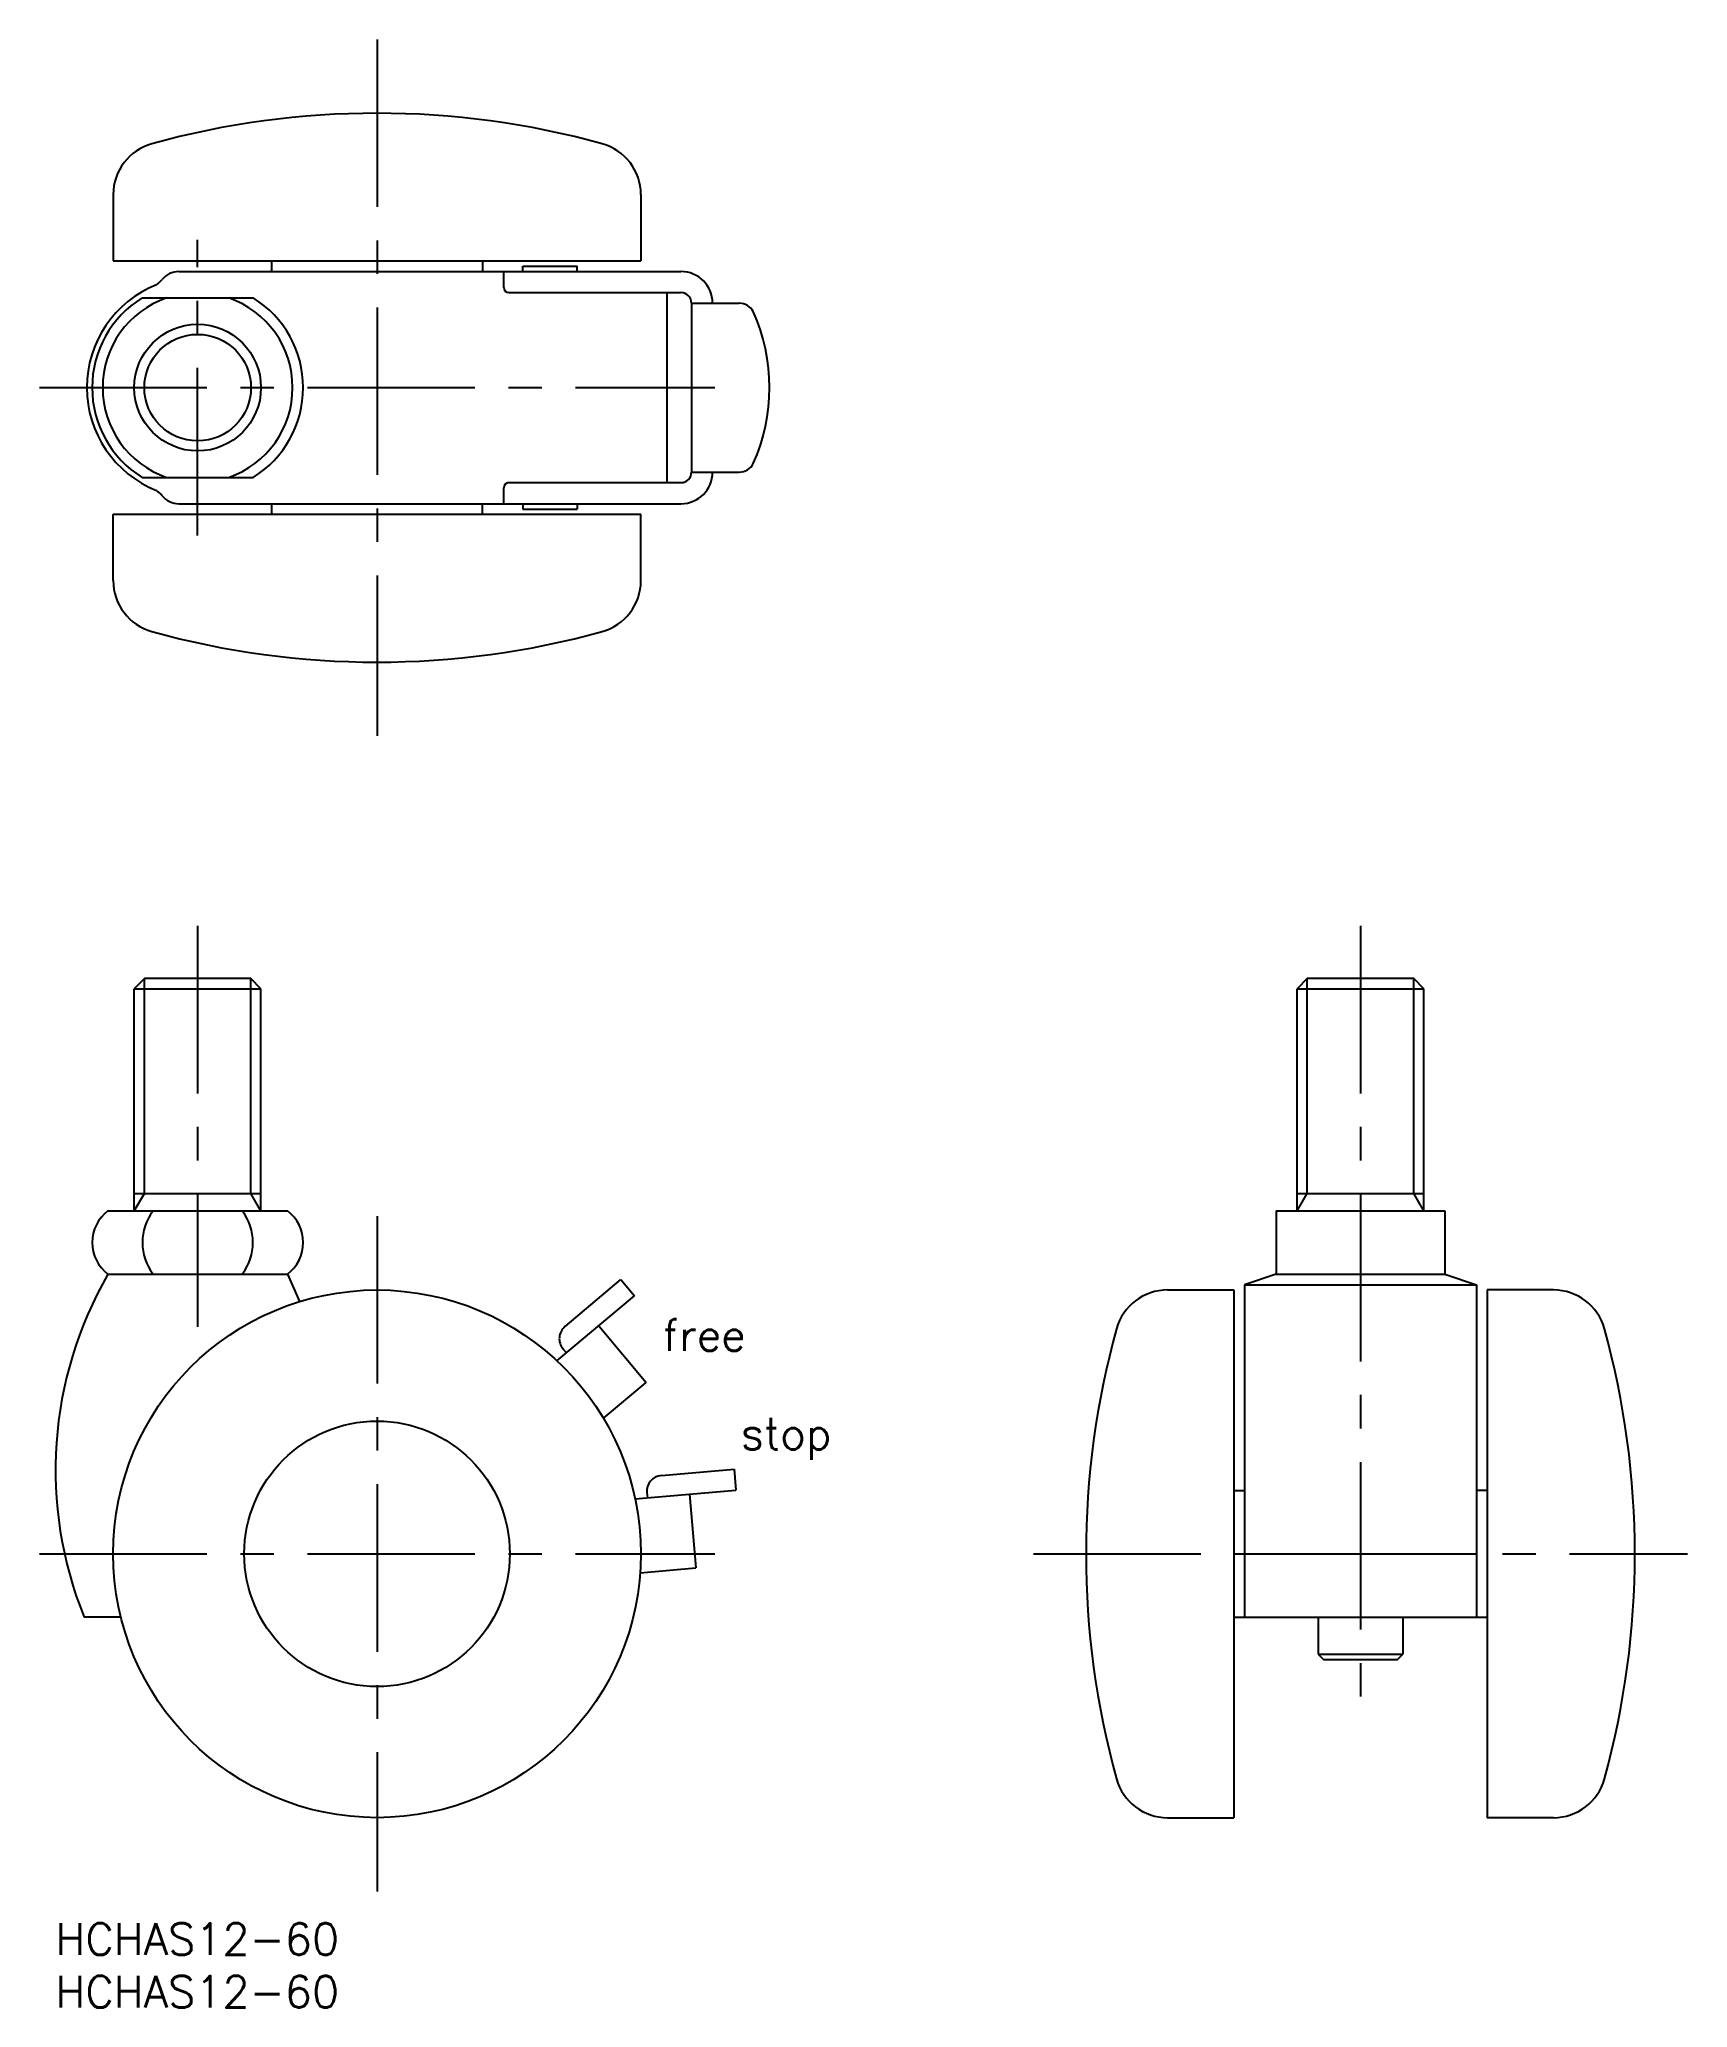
# Model space of a CAD drawing. Extents: x -2 to 155, y -8 to 178.
import ezdxf

# ---------------------------------------------------------------- set-up
doc = ezdxf.new("R2010")
doc.units = 0
doc.header["$LTSCALE"] = 0.5
doc.linetypes.add('CENTER', pattern=[50.8, 31.75, -6.35, 6.35, -6.35])
doc.linetypes.add('PHANTOM', pattern=[63.5, 31.75, -6.35, 6.35, -6.35, 6.35, -6.35])
for name, color, linetype in [('MSM_CENTER', 1, 'CENTER'), ('MSM_CONTINUOUS', 7, 'CONTINUOUS'), ('MSM_IMAGINARY', 6, 'PHANTOM'), ('MSM_NARROW', 5, 'CONTINUOUS'), ('MSM_PART_NUMBER', 7, 'CONTINUOUS')]:
    doc.layers.add(name, color=color, linetype=linetype)
doc.styles.get("Standard").update_dxf_attribs({"font": 'txt.shx', "height": 3, "bigfont": 'bigfont.shx'})

# ---------------------------------------------------------------- blocks, each defined once
blk = doc.blocks.new('*U1')
at = {"layer": 'MSM_PART_NUMBER'}
blk.add_text('HCHAS12-60', height=3, dxfattribs=at).set_placement((0, -3))
blk = doc.blocks.new('*U2')
at = {"layer": 'MSM_PART_NUMBER'}
blk.add_text('HCHAS12-60', height=3, dxfattribs=at).set_placement((0, -8))
blk = doc.blocks.new('*U3')
at = {"layer": 'MSM_PART_NUMBER'}
blk.add_text('free', height=3, dxfattribs=at).set_placement((57.55, 54.22))
blk = doc.blocks.new('*U4')
at = {"layer": 'MSM_PART_NUMBER'}
blk.add_text('stop', height=3, dxfattribs=at).set_placement((64.94, 44.9))

msp = doc.modelspace()

# ---------------------------------------------------------------- linework, layer by layer
at = {"layer": 'MSM_CENTER'}
for p, q in [((30.47, 178.5), (30.47, 112.5)), ((13.47, 131.5), (13.47, 159.5)), ((-1.53, 145.5), (62.47, 145.5)), ((13.47, 94.5), (13.47, 56.5)), ((123.66, 94.5), (123.66, 20)), ((30.47, 67), (30.47, 3)), ((-1.53, 35), (62.47, 35)), ((92.66, 35), (154.66, 35))]:
    msp.add_line(p, q, dxfattribs=at)
at = {"layer": 'MSM_CONTINUOUS'}
for p, q in [((5.47, 163.79), (5.47, 157.5)), ((55.47, 163.79), (55.47, 157.5)), ((5.47, 157.5), (55.47, 157.5)), ((20.47, 157.5), (20.47, 156.5)), ((40.47, 157.5), (40.47, 156.5)), ((44.28, 157), (49.44, 157)), ((44.28, 156.5), (44.28, 157)), ((49.44, 156.5), (49.44, 157)), ((11.68, 156.5), (59.27, 156.5)), ((42.47, 155), (42.47, 156.5)), ((8.2, 154), (18.74, 154)), ((42.97, 154.5), (59.27, 154.5)), ((57.97, 136.5), (57.97, 154.5)), ((60.27, 153.5), (60.27, 137.5)), ((60.27, 153.5), (64.79, 153.5)), ((61.4, 153.5), (61.4, 153.5)), ((8.2, 137), (18.74, 137)), ((42.97, 136.5), (59.27, 136.5)), ((60.27, 137.5), (64.79, 137.5)), ((11.68, 134.5), (59.27, 134.5)), ((20.47, 134.5), (20.47, 133.5)), ((40.47, 133.5), (40.47, 134.5)), ((42.47, 134.5), (42.47, 136)), ((44.28, 134.5), (44.28, 134)), ((49.44, 134.5), (49.44, 134)), ((5.47, 127.21), (5.47, 133.5)), ((5.47, 133.5), (55.47, 133.5)), ((44.28, 134), (49.44, 134)), ((55.47, 127.21), (55.47, 133.5)), ((8.42, 89.5), (7.47, 88.55)), ((7.47, 67.5), (7.47, 88.55)), ((7.47, 88.55), (19.47, 88.55)), ((18.52, 89.5), (8.42, 89.5)), ((19.47, 88.55), (18.52, 89.5)), ((19.47, 67.5), (19.47, 88.55)), ((118.61, 89.5), (117.66, 88.55)), ((117.66, 67.5), (117.66, 88.55)), ((117.66, 88.55), (129.66, 88.55)), ((128.71, 89.5), (118.61, 89.5)), ((129.66, 88.55), (128.71, 89.5)), ((129.66, 67.5), (129.66, 88.55)), ((7.47, 69.14), (19.47, 69.14)), ((117.66, 69.14), (129.66, 69.14)), ((4.97, 67.5), (21.97, 67.5)), ((115.66, 67.5), (131.66, 67.5)), ((115.66, 67.5), (115.66, 61.5)), ((131.66, 67.5), (131.66, 61.5)), ((4.97, 61.5), (21.97, 61.5)), ((21.97, 61.5), (23.12, 58.9)), ((105.37, 60), (111.66, 60)), ((111.66, 60), (111.66, 10)), ((115.66, 61.5), (112.66, 60.5)), ((112.66, 60.5), (134.66, 60.5)), ((112.66, 60.5), (112.66, 29)), ((115.66, 61.5), (131.66, 61.5)), ((131.66, 61.5), (134.66, 60.5)), ((134.66, 60.5), (134.66, 29)), ((135.66, 60), (135.66, 10)), ((141.95, 60), (135.66, 60)), ((57.41, 42.42), (64.3, 43.03)), ((64.3, 43.03), (64.47, 41.04)), ((54.92, 40.2), (64.47, 41.04)), ((56.04, 40.8), (56.09, 40.3)), ((60.07, 40.65), (60.68, 33.68)), ((111.66, 41), (112.66, 41)), ((135.66, 41), (134.66, 41)), ((55.39, 33.21), (60.68, 33.68)), ((112.66, 35), (134.66, 35)), ((6.2, 29), (2.72, 29)), ((111.66, 29), (135.66, 29)), ((119.66, 29), (119.66, 25.5)), ((127.66, 29), (127.66, 25.5)), ((119.66, 25.5), (127.66, 25.5)), ((119.66, 25.5), (120.16, 25)), ((120.16, 25), (127.16, 25)), ((127.16, 25), (127.66, 25.5)), ((105.37, 10), (111.66, 10)), ((141.95, 10), (135.66, 10))]:
    msp.add_line(p, q, dxfattribs=at)
for centre, radius in [((13.47, 145.5), 6), ((30.47, 35), 25), ((30.47, 35), 12.58)]:
    msp.add_circle(centre, radius, dxfattribs=at)
for centre, radius, start, end in [((30.47, 91.37), 80.13, 74.5604, 105.4396), ((10.47, 163.79), 5, 105.4396, 180), ((50.47, 163.79), 5, 0, 74.5604), ((13.47, 145.5), 10.5, 111.8248, 248.1752), ((8.31, 157.18), 2.3, 303.0345, 321.508), ((11.68, 154.5), 2, 90, 141.508), ((42.97, 155), 0.5, 180, 270), ((59.27, 153.5), 3, 0, 90), ((13.47, 145.5), 10, 121.7883, 238.2117), ((13.47, 145.5), 9, 109.1881, 250.8119), ((13.47, 145.5), 9, 289.1881, 70.8119), ((13.47, 145.5), 10, 301.7883, 58.2117), ((59.27, 153.5), 1, 0, 90), ((64.79, 152), 1.5, 27.9101, 90), ((50.06, 145.5), 17.6, 335.8427, 24.1573), ((64.79, 139), 1.5, 270, 332.0899), ((42.97, 136), 0.5, 90, 180), ((59.27, 137.5), 1, 270, 0), ((59.27, 137.5), 3, 270, 0), ((8.31, 133.82), 2.3, 38.492, 56.9655), ((11.68, 136.5), 2, 218.492, 270), ((10.47, 127.21), 5, 180, 254.5604), ((50.47, 127.21), 5, 285.4396, 0), ((30.47, 199.62), 80.13, 254.5604, 285.4396), ((7.24, 64.5), 3.76, 127.0605, 232.9395), ((13.16, 64.5), 4.93, 142.5226, 217.4774), ((13.78, 64.5), 4.93, 322.5226, 37.4774), ((19.71, 64.5), 3.76, 307.0605, 52.9395), ((37.13, 42.94), 37.13, 150.0101, 202.0561), ((105.37, 55), 5, 90, 164.5604), ((141.95, 55), 5, 15.4396, 90), ((177.78, 35), 80.13, 164.5604, 195.4396), ((69.53, 35), 80.13, 344.5604, 15.4396), ((57.54, 40.93), 1.5, 95, 185), ((105.37, 15), 5, 195.4396, 270), ((141.95, 15), 5, 270, 344.5604)]:
    msp.add_arc(centre, radius, start, end, dxfattribs=at)
at = {"layer": 'MSM_IMAGINARY'}
for p, q in [((48.28, 56.53), (53.57, 60.98)), ((53.57, 60.98), (54.86, 59.45)), ((47.52, 53.29), (54.86, 59.45)), ((51.48, 56.61), (55.98, 51.24)), ((48.09, 54.42), (48.41, 54.04)), ((51.91, 47.83), (55.98, 51.24))]:
    msp.add_line(p, q, dxfattribs=at)
msp.add_arc((49.24, 55.38), 1.5, 130, 220, dxfattribs=at)
at = {"layer": 'MSM_NARROW'}
for p, q in [((8.42, 69.14), (8.42, 89.5)), ((18.52, 69.14), (18.52, 89.5)), ((118.61, 69.14), (118.61, 89.5)), ((128.71, 69.14), (128.71, 89.5)), ((7.47, 67.5), (8.42, 69.14)), ((19.47, 67.5), (18.52, 69.14)), ((117.66, 67.5), (118.61, 69.14)), ((129.66, 67.5), (128.71, 69.14))]:
    msp.add_line(p, q, dxfattribs=at)
msp.add_circle((13.47, 145.5), 5.05, dxfattribs=at)

# ---------------------------------------------------------------- block references
at = {"layer": 'MSM_CONTINUOUS'}
for name in ['*U3', '*U4', '*U1', '*U2']:
    msp.add_blockref(name, (0, 0), dxfattribs=at)

doc.saveas('drawing.dxf')
